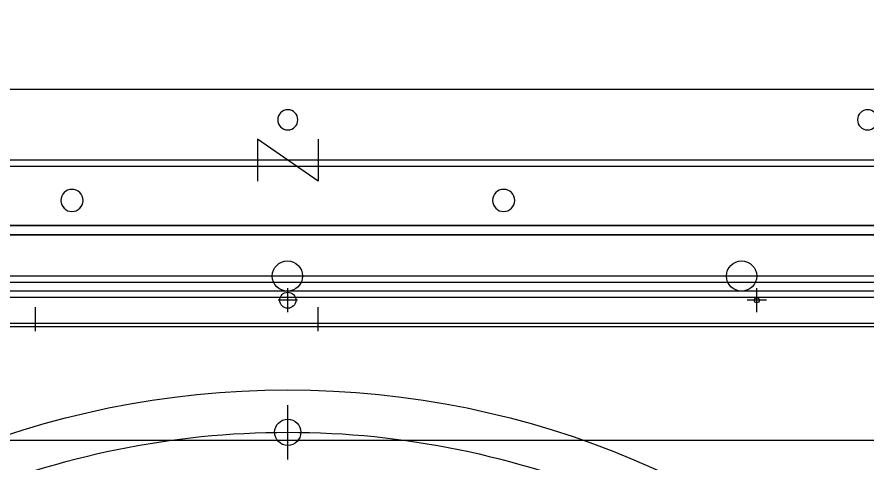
# Model space of a CAD drawing. Header units: millimetres. Extents: x 89978 to 501025, y -351975 to 835730.
# Drawn here: x 398253.4 to 398674.9, y -105136.7 to -104915.4 of the extents above; entities that cross this region are included whole.
import ezdxf

# ---------------------------------------------------------------- set-up
doc = ezdxf.new("R2010")
doc.units = ezdxf.units.MM
doc.header["$LTSCALE"] = 150
doc.linetypes.add('CENTER', pattern=[50.8, 31.75, -6.35, 6.35, -6.35])
doc.layers.add('------00 Load Bank', color=3, linetype='Continuous')

# ---------------------------------------------------------------- blocks, each defined once
blk = doc.blocks.new('A$Cd768ecee')
at = {"color": 0}
for p, q in [((0, 1180), (1180, 1180)), ((35, 1145), (1145, 1145)), ((38.2, 1141.8), (1141.8, 1141.8)), ((100, 1080), (1080, 1080)), ((103.2, 1076.8), (1076.8, 1076.8))]:
    blk.add_line(p, q, dxfattribs=at)
blk.add_lwpolyline([(575, 1155.42), (575, 1134.58), (605, 1155.42), (605, 1134.58)], dxfattribs=at)
for centre, radius in [((302.5, 1165), 5), ((590, 1165), 5), ((483, 1125), 5.5), ((697, 1125), 5.5)]:
    blk.add_circle(centre, radius, dxfattribs=at)
blk = doc.blocks.new('A$Ca2785acc')
at = {"color": 0}
for p, q in [((985, 35), (0, 35)), ((477.5, 37.4), (477.5, 25.4)), ((617.5, 37.4), (617.5, 25.4)), ((983.4, 33.4), (1.6, 33.4)), ((260, 28), (260, 16)), ((492.5, 28), (492.5, 16)), ((985, 13), (0, 13))]:
    blk.add_line(p, q, dxfattribs=at)
at = {"color": 0, "linetype": 'CENTER'}
for p, q in [((255.2, 22), (264.8, 22)), ((487.7, 22), (497.3, 22))]:
    blk.add_line(p, q, dxfattribs=at)
at = {"color": 0}
for centre, radius in [((492.5, 22), 4), ((260, 22), 1.25)]:
    blk.add_circle(centre, radius, dxfattribs=at)
blk = doc.blocks.new('A$C02650c35')
at = {"color": 0}
for p, q in [((4.5, 1065), (4.5, 24.5)), ((4.5, 24.5), (4.5, 1065)), ((0, 24.5), (0, 1060.5)), ((0, 24.5), (0, 1060.5)), ((0, 1055), (0, 30))]:
    blk.add_line(p, q, dxfattribs=at)
at = {"color": 0, "linetype": 'CENTER'}
for p, q in [((25, 1040), (25, 45)), ((116, 542.5), (89, 542.5))]:
    blk.add_line(p, q, dxfattribs=at)
at = {"color": 0}
for centre, radius in [((522.5, 542.5), 441), ((25, 767.5), 7.5), ((25, 542.34), 7.5), ((102.5, 542.5), 6.5), ((102.5, 542.5), 6.5)]:
    blk.add_circle(centre, radius, dxfattribs=at)
at = {"color": 0, "linetype": 'CENTER'}
blk.add_circle((522.5, 542.5), 420, dxfattribs=at)
blk.add_circle((522.5, 542.5), 420, dxfattribs=at)

msp = doc.modelspace()

# ---------------------------------------------------------------- linework, layer by layer
at = {"layer": '------00 Load Bank', "ltscale": 2, "elevation": 0}
msp.add_lwpolyline([(398892.66, -105125.36), (398892.66, -104693.05), (397882.66, -104693.05), (397882.66, -105125.36)], close=True, dxfattribs=at)

# ---------------------------------------------------------------- block references
at = {"layer": '------00 Load Bank', "xscale": -1}
msp.add_blockref('A$Cd768ecee', (398977.66, -106131.43), dxfattribs=at)
at = {"layer": '------00 Load Bank'}
for name, p, rotation in [('A$C02650c35', (397845.16, -105018.93), 270), ('A$Ca2785acc', (398880.16, -105033.93), 180), ('A$Ca2785acc', (398880.16, -105033.93), 180)]:
    msp.add_blockref(name, p, dxfattribs=dict(at, rotation=rotation))

doc.saveas('drawing.dxf')
